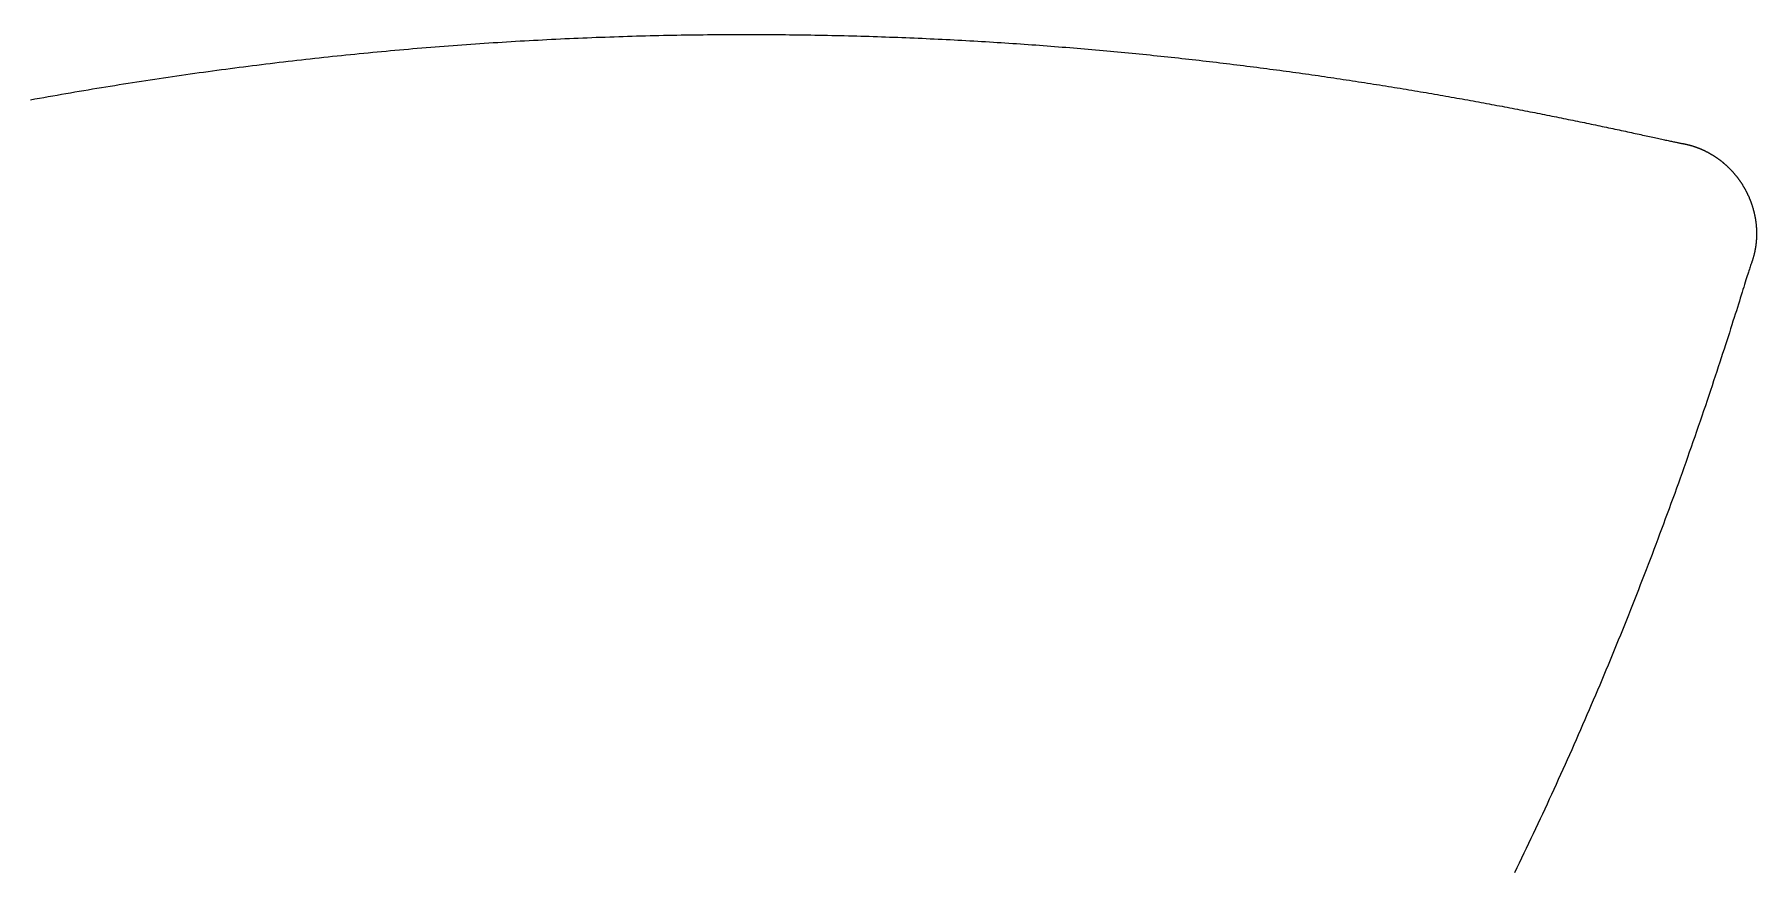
# Model space of a CAD drawing. Extents: x -3 to 136, y 0 to 121.
# Drawn here: x 76.81 to 92.08, y 47.43 to 54.86 of the extents above; entities that cross this region are included whole.
import ezdxf

# ---------------------------------------------------------------- set-up
doc = ezdxf.new("R2010")
doc.units = 0
doc.layers.get('0').update_dxf_attribs({"linetype": 'CONTINUOUS'})

msp = doc.modelspace()

# ---------------------------------------------------------------- linework, layer by layer
for points in [[(76.7757, 54.2791, 0), (76.815, 54.2862, 0), (76.8542, 54.2933, 0), (76.8934, 54.3003, 0), (76.9326, 54.3073, 0), (76.9719, 54.3143, 0), (77.0111, 54.3212, 0), (77.0504, 54.3281, 0), (77.0897, 54.3349, 0), (77.1289, 54.3417, 0), (77.1682, 54.3484, 0), (77.2075, 54.3551, 0), (77.2468, 54.3618, 0), (77.2862, 54.3684, 0), (77.3255, 54.375, 0), (77.3648, 54.3815, 0), (77.4042, 54.388, 0), (77.4435, 54.3944, 0), (77.4829, 54.4008, 0), (77.5223, 54.4072, 0), (77.5616, 54.4135, 0), (77.601, 54.4198, 0), (77.6404, 54.426, 0), (77.6798, 54.4322, 0), (77.7191, 54.4383, 0), (77.7585, 54.4444, 0), (77.7979, 54.4505, 0), (77.8373, 54.4565, 0), (77.8767, 54.4625, 0), (77.916, 54.4684, 0), (77.9554, 54.4743, 0), (77.9948, 54.4801, 0), (78.0342, 54.4859, 0), (78.0736, 54.4916, 0), (78.113, 54.4973, 0), (78.1524, 54.503, 0), (78.1918, 54.5086, 0), (78.2312, 54.5142, 0), (78.2707, 54.5197, 0), (78.3101, 54.5252, 0), (78.3495, 54.5306, 0), (78.3889, 54.536, 0), (78.4283, 54.5413, 0), (78.4677, 54.5466, 0), (78.5072, 54.5519, 0), (78.5466, 54.5571, 0), (78.586, 54.5623, 0), (78.6255, 54.5674, 0), (78.6649, 54.5725, 0), (78.7044, 54.5775, 0), (78.7438, 54.5825, 0), (78.7832, 54.5875, 0), (78.8227, 54.5924, 0), (78.8622, 54.5972, 0), (78.9016, 54.602, 0), (78.9411, 54.6068, 0), (78.9805, 54.6115, 0), (79.02, 54.6162, 0), (79.0595, 54.6209, 0), (79.0989, 54.6255, 0), (79.1384, 54.63, 0), (79.1779, 54.6345, 0), (79.2174, 54.639, 0), (79.2569, 54.6434, 0), (79.2964, 54.6478, 0), (79.3359, 54.6521, 0), (79.3754, 54.6564, 0), (79.4149, 54.6606, 0), (79.4544, 54.6648, 0), (79.4939, 54.6689, 0), (79.5334, 54.6731, 0), (79.5729, 54.6771, 0), (79.6124, 54.6811, 0), (79.6519, 54.6851, 0), (79.6915, 54.689, 0), (79.731, 54.6929, 0), (79.7705, 54.6967, 0), (79.8101, 54.7005, 0), (79.8496, 54.7043, 0), (79.8892, 54.708, 0), (79.9287, 54.7117, 0), (79.9683, 54.7153, 0), (80.0078, 54.7188, 0), (80.0474, 54.7224, 0), (80.087, 54.7258, 0), (80.1265, 54.7293, 0), (80.1661, 54.7327, 0), (80.2057, 54.736, 0), (80.2453, 54.7393, 0), (80.2849, 54.7426, 0), (80.3245, 54.7458, 0), (80.3641, 54.749, 0), (80.4037, 54.7521, 0), (80.4433, 54.7552, 0), (80.4829, 54.7582, 0), (80.5225, 54.7612, 0), (80.5621, 54.7641, 0), (80.6017, 54.767, 0), (80.6414, 54.7699, 0), (80.681, 54.7727, 0), (80.7206, 54.7754, 0), (80.7603, 54.7782, 0), (80.7999, 54.7808, 0), (80.8396, 54.7835, 0), (80.8792, 54.7861, 0), (80.9189, 54.7886, 0), (80.9586, 54.7911, 0), (80.9982, 54.7935, 0), (81.0379, 54.7959, 0), (81.0776, 54.7983, 0), (81.1173, 54.8006, 0), (81.157, 54.8029, 0), (81.1967, 54.8051, 0), (81.2364, 54.8073, 0), (81.2761, 54.8094, 0), (81.3158, 54.8115, 0), (81.3555, 54.8136, 0), (81.3952, 54.8156, 0), (81.4349, 54.8175, 0), (81.4747, 54.8194, 0), (81.5144, 54.8213, 0), (81.5542, 54.8231, 0), (81.5939, 54.8249, 0), (81.6337, 54.8266, 0), (81.6734, 54.8283, 0), (81.7132, 54.8299, 0), (81.7529, 54.8315, 0), (81.7927, 54.8331, 0), (81.8325, 54.8346, 0), (81.8723, 54.836, 0), (81.9121, 54.8374, 0), (81.9519, 54.8388, 0), (81.9917, 54.8401, 0), (82.0315, 54.8414, 0), (82.0713, 54.8426, 0), (82.1111, 54.8438, 0), (82.1509, 54.845, 0), (82.1907, 54.8461, 0), (82.2304, 54.8471, 0), (82.27, 54.8481, 0), (82.3096, 54.8491, 0), (82.3491, 54.85, 0), (82.3886, 54.8508, 0), (82.428, 54.8516, 0), (82.4674, 54.8524, 0), (82.5067, 54.8531, 0), (82.5459, 54.8538, 0), (82.5851, 54.8545, 0), (82.6242, 54.855, 0), (82.6633, 54.8556, 0), (82.7023, 54.8561, 0), (82.7412, 54.8565, 0), (82.7801, 54.857, 0), (82.8189, 54.8573, 0), (82.8577, 54.8576, 0), (82.8964, 54.8579, 0), (82.935, 54.8582, 0), (82.9736, 54.8584, 0), (83.0122, 54.8585, 0), (83.0506, 54.8586, 0), (83.089, 54.8587, 0), (83.1274, 54.8587, 0), (83.1657, 54.8587, 0), (83.2039, 54.8586, 0), (83.2421, 54.8585, 0), (83.2802, 54.8584, 0), (83.3182, 54.8582, 0), (83.3562, 54.858, 0), (83.3941, 54.8577, 0), (83.432, 54.8574, 0), (83.4698, 54.8571, 0), (83.5075, 54.8567, 0), (83.5452, 54.8563, 0), (83.5828, 54.8558, 0), (83.6204, 54.8553, 0), (83.6579, 54.8547, 0), (83.6953, 54.8542, 0), (83.7327, 54.8535, 0), (83.77, 54.8529, 0), (83.8072, 54.8522, 0), (83.8444, 54.8514, 0), (83.8815, 54.8507, 0), (83.9186, 54.8498, 0), (83.9556, 54.849, 0), (83.9925, 54.8481, 0), (84.0294, 54.8472, 0), (84.0662, 54.8462, 0), (84.103, 54.8452, 0), (84.1397, 54.8442, 0), (84.1763, 54.8431, 0), (84.2128, 54.842, 0), (84.2493, 54.8408, 0), (84.2858, 54.8397, 0), (84.3221, 54.8384, 0), (84.3585, 54.8372, 0), (84.3947, 54.8359, 0), (84.4309, 54.8346, 0), (84.467, 54.8332, 0), (84.503, 54.8318, 0), (84.539, 54.8304, 0), (84.575, 54.8289, 0), (84.6108, 54.8274, 0), (84.6466, 54.8259, 0), (84.6823, 54.8243, 0), (84.718, 54.8227, 0), (84.7536, 54.8211, 0), (84.7891, 54.8194, 0), (84.8246, 54.8178, 0), (84.86, 54.816, 0), (84.8954, 54.8143, 0), (84.9306, 54.8125, 0), (84.9659, 54.8106, 0), (85.001, 54.8088, 0), (85.0361, 54.8069, 0), (85.0711, 54.805, 0), (85.1061, 54.803, 0), (85.1409, 54.801, 0), (85.1758, 54.799, 0), (85.2105, 54.797, 0), (85.2452, 54.7949, 0), (85.2798, 54.7928, 0), (85.3144, 54.7907, 0), (85.3489, 54.7885, 0), (85.3833, 54.7863, 0), (85.4176, 54.7841, 0), (85.4519, 54.7818, 0), (85.4861, 54.7795, 0), (85.5203, 54.7772, 0), (85.5544, 54.7749, 0), (85.5884, 54.7725, 0), (85.6224, 54.7701, 0), (85.6562, 54.7677, 0), (85.6901, 54.7653, 0), (85.7238, 54.7628, 0), (85.7575, 54.7603, 0), (85.7911, 54.7577, 0), (85.8247, 54.7552, 0), (85.8581, 54.7526, 0), (85.8915, 54.75, 0), (85.9249, 54.7473, 0), (85.9582, 54.7447, 0), (85.9914, 54.742, 0), (86.0245, 54.7393, 0), (86.0576, 54.7365, 0), (86.0906, 54.7337, 0), (86.1235, 54.7309, 0), (86.1564, 54.7281, 0), (86.1892, 54.7253, 0), (86.2219, 54.7224, 0), (86.2545, 54.7195, 0), (86.2871, 54.7166, 0), (86.3196, 54.7137, 0), (86.3521, 54.7107, 0), (86.3845, 54.7077, 0), (86.4168, 54.7047, 0), (86.449, 54.7017, 0), (86.4812, 54.6986, 0), (86.5133, 54.6955, 0), (86.5453, 54.6924, 0), (86.5773, 54.6893, 0), (86.6092, 54.6862, 0), (86.641, 54.683, 0), (86.6727, 54.6798, 0), (86.7044, 54.6766, 0), (86.736, 54.6734, 0), (86.7675, 54.6701, 0), (86.799, 54.6668, 0), (86.8304, 54.6635, 0), (86.8617, 54.6602, 0), (86.893, 54.6569, 0), (86.9241, 54.6535, 0), (86.9552, 54.6501, 0), (86.9863, 54.6468, 0), (87.0172, 54.6433, 0), (87.0481, 54.6399, 0), (87.079, 54.6364, 0), (87.1097, 54.633, 0), (87.1404, 54.6295, 0), (87.171, 54.626, 0), (87.2015, 54.6224, 0), (87.232, 54.6189, 0), (87.2624, 54.6153, 0), (87.2927, 54.6118, 0), (87.3229, 54.6082, 0), (87.3531, 54.6045, 0), (87.3832, 54.6009, 0), (87.4132, 54.5973, 0), (87.4432, 54.5936, 0), (87.473, 54.5899, 0), (87.5028, 54.5862, 0), (87.5326, 54.5825, 0), (87.5622, 54.5788, 0), (87.5918, 54.575, 0), (87.6213, 54.5713, 0), (87.6507, 54.5675, 0), (87.6801, 54.5637, 0), (87.7094, 54.5599, 0), (87.7386, 54.5561, 0), (87.7677, 54.5522, 0), (87.7968, 54.5484, 0), (87.8258, 54.5445, 0), (87.8547, 54.5406, 0), (87.8835, 54.5368, 0), (87.9123, 54.5328, 0), (87.941, 54.5289, 0), (87.9696, 54.525, 0), (87.9981, 54.5211, 0), (88.0266, 54.5171, 0), (88.055, 54.5131, 0), (88.0833, 54.5092, 0), (88.1115, 54.5052, 0), (88.1397, 54.5012, 0), (88.1678, 54.4971, 0), (88.1958, 54.4931, 0), (88.2237, 54.4891, 0), (88.2516, 54.485, 0), (88.2794, 54.481, 0), (88.3071, 54.4769, 0), (88.3347, 54.4728, 0), (88.3623, 54.4687, 0), (88.3897, 54.4646, 0), (88.4171, 54.4605, 0), (88.4445, 54.4564, 0), (88.4717, 54.4523, 0), (88.4989, 54.4481, 0), (88.526, 54.444, 0), (88.553, 54.4398, 0), (88.5799, 54.4357, 0), (88.6068, 54.4315, 0), (88.6336, 54.4273, 0), (88.6603, 54.4231, 0), (88.6869, 54.4189, 0), (88.7134, 54.4147, 0), (88.7399, 54.4105, 0), (88.7663, 54.4063, 0), (88.7926, 54.4021, 0), (88.8189, 54.3979, 0), (88.845, 54.3936, 0), (88.8711, 54.3894, 0), (88.8971, 54.3851, 0), (88.923, 54.3809, 0), (88.9489, 54.3766, 0), (88.9746, 54.3724, 0), (89.0003, 54.3681, 0), (89.0259, 54.3638, 0), (89.0514, 54.3595, 0), (89.0769, 54.3552, 0), (89.1023, 54.351, 0), (89.1276, 54.3467, 0), (89.1528, 54.3424, 0), (89.1779, 54.3381, 0), (89.2029, 54.3338, 0), (89.2279, 54.3294, 0), (89.2528, 54.3251, 0), (89.2776, 54.3208, 0), (89.3023, 54.3165, 0), (89.327, 54.3122, 0), (89.3516, 54.3079, 0), (89.3761, 54.3035, 0), (89.4005, 54.2992, 0), (89.4248, 54.2949, 0), (89.449, 54.2905, 0), (89.4732, 54.2862, 0), (89.4973, 54.2819, 0), (89.5213, 54.2775, 0), (89.5452, 54.2732, 0), (89.5691, 54.2689, 0), (89.5928, 54.2645, 0), (89.6165, 54.2602, 0), (89.6401, 54.2559, 0), (89.6636, 54.2515, 0), (89.687, 54.2472, 0), (89.7104, 54.2429, 0), (89.7336, 54.2385, 0), (89.7568, 54.2342, 0), (89.7799, 54.2299, 0), (89.803, 54.2255, 0), (89.8259, 54.2212, 0), (89.8488, 54.2169, 0), (89.8715, 54.2126, 0), (89.8942, 54.2082, 0), (89.9168, 54.2039, 0), (89.9393, 54.1996, 0), (89.9618, 54.1953, 0), (89.9841, 54.191, 0), (90.0064, 54.1867, 0), (90.0286, 54.1824, 0), (90.0507, 54.1781, 0), (90.0727, 54.1738, 0), (90.0947, 54.1695, 0), (90.1165, 54.1652, 0), (90.1383, 54.1609, 0), (90.16, 54.1566, 0), (90.1816, 54.1524, 0), (90.2031, 54.1481, 0), (90.2246, 54.1438, 0), (90.2459, 54.1396, 0), (90.2672, 54.1353, 0), (90.2884, 54.1311, 0), (90.3094, 54.1269, 0), (90.3305, 54.1226, 0), (90.3514, 54.1184, 0), (90.3722, 54.1142, 0), (90.393, 54.11, 0), (90.4137, 54.1058, 0), (90.4342, 54.1016, 0), (90.4547, 54.0974, 0), (90.4752, 54.0932, 0), (90.4955, 54.089, 0), (90.5157, 54.0848, 0), (90.5359, 54.0807, 0), (90.556, 54.0765, 0), (90.5759, 54.0724, 0), (90.5958, 54.0683, 0), (90.6156, 54.0641, 0), (90.6354, 54.06, 0), (90.655, 54.0559, 0), (90.6746, 54.0518, 0), (90.694, 54.0478, 0), (90.7134, 54.0437, 0), (90.7327, 54.0396, 0), (90.7519, 54.0356, 0), (90.771, 54.0315, 0), (90.79, 54.0275, 0), (90.809, 54.0235, 0), (90.8278, 54.0195, 0), (90.8466, 54.0155, 0), (90.8653, 54.0115, 0), (90.8838, 54.0075, 0), (90.9022, 54.0036, 0), (90.9203, 53.9997, 0), (90.9382, 53.9959, 0), (90.9559, 53.9921, 0), (90.9734, 53.9883, 0), (90.9906, 53.9846, 0), (91.0075, 53.9809, 0), (91.0243, 53.9773, 0), (91.0408, 53.9738, 0), (91.057, 53.9703, 0), (91.0729, 53.9668, 0), (91.0886, 53.9634, 0), (91.104, 53.96, 0), (91.1192, 53.9568, 0), (91.134, 53.9535, 0), (91.1486, 53.9504, 0), (91.1629, 53.9473, 0), (91.1769, 53.9442, 0), (91.1905, 53.9413, 0), (91.2039, 53.9383, 0), (91.2169, 53.9355, 0), (91.2296, 53.9327, 0), (91.242, 53.9301, 0), (91.2541, 53.9274, 0), (91.2658, 53.9249, 0), (91.2772, 53.9224, 0), (91.2882, 53.92, 0), (91.2989, 53.9177, 0), (91.3092, 53.9155, 0), (91.3192, 53.9133, 0), (91.3288, 53.9113, 0), (91.338, 53.9093, 0), (91.3468, 53.9074, 0), (91.3553, 53.9056, 0), (91.3633, 53.9039, 0), (91.371, 53.9023, 0), (91.3782, 53.9008, 0), (91.3851, 53.8993, 0), (91.3915, 53.898, 0), (91.3976, 53.8968, 0), (91.4032, 53.8957, 0), (91.4083, 53.8946, 0), (91.4131, 53.8937, 0), (91.4174, 53.8929, 0), (91.4212, 53.8922, 0), (91.4246, 53.8915, 0)], [(91.4246, 53.8915, 0), (91.4282, 53.8909, 0), (91.4318, 53.8903, 0), (91.4353, 53.8896, 0), (91.4389, 53.8889, 0), (91.4425, 53.8882, 0), (91.446, 53.8875, 0), (91.4496, 53.8867, 0), (91.4531, 53.886, 0), (91.4567, 53.8852, 0), (91.4602, 53.8844, 0), (91.4638, 53.8836, 0), (91.4673, 53.8828, 0), (91.4708, 53.8819, 0), (91.4743, 53.8811, 0), (91.4779, 53.8802, 0), (91.4814, 53.8793, 0), (91.4849, 53.8784, 0), (91.4884, 53.8775, 0), (91.4919, 53.8765, 0), (91.4954, 53.8755, 0), (91.4989, 53.8746, 0), (91.5024, 53.8736, 0), (91.5059, 53.8726, 0), (91.5094, 53.8715, 0), (91.5128, 53.8705, 0), (91.5163, 53.8694, 0), (91.5198, 53.8683, 0), (91.5232, 53.8672, 0), (91.5267, 53.8661, 0), (91.5301, 53.865, 0), (91.5336, 53.8638, 0), (91.537, 53.8627, 0), (91.5404, 53.8615, 0), (91.5439, 53.8603, 0), (91.5473, 53.8591, 0), (91.5507, 53.8579, 0), (91.5541, 53.8566, 0), (91.5575, 53.8553, 0), (91.5609, 53.8541, 0), (91.5643, 53.8528, 0), (91.5677, 53.8515, 0), (91.5711, 53.8501, 0), (91.5744, 53.8488, 0), (91.5778, 53.8474, 0), (91.5812, 53.8461, 0), (91.5845, 53.8447, 0), (91.5879, 53.8433, 0), (91.5912, 53.8418, 0), (91.5945, 53.8404, 0), (91.5979, 53.8389, 0), (91.6012, 53.8375, 0), (91.6045, 53.836, 0), (91.6078, 53.8345, 0), (91.6111, 53.833, 0), (91.6144, 53.8314, 0), (91.6177, 53.8299, 0), (91.621, 53.8283, 0), (91.6243, 53.8268, 0), (91.6275, 53.8252, 0), (91.6308, 53.8236, 0), (91.6341, 53.8219, 0), (91.6373, 53.8203, 0), (91.6405, 53.8186, 0), (91.6438, 53.817, 0), (91.647, 53.8153, 0), (91.6502, 53.8136, 0), (91.6534, 53.8119, 0), (91.6566, 53.8101, 0), (91.6598, 53.8084, 0), (91.663, 53.8066, 0), (91.6662, 53.8049, 0), (91.6693, 53.8031, 0), (91.6725, 53.8013, 0), (91.6756, 53.7995, 0), (91.6788, 53.7976, 0), (91.6819, 53.7958, 0), (91.685, 53.7939, 0), (91.6881, 53.7921, 0), (91.6912, 53.7902, 0), (91.6943, 53.7883, 0), (91.6974, 53.7864, 0), (91.7005, 53.7844, 0), (91.7036, 53.7825, 0), (91.7066, 53.7805, 0), (91.7097, 53.7786, 0), (91.7127, 53.7766, 0), (91.7158, 53.7746, 0), (91.7188, 53.7726, 0), (91.7218, 53.7705, 0), (91.7248, 53.7685, 0), (91.7278, 53.7665, 0), (91.7308, 53.7644, 0), (91.7338, 53.7623, 0), (91.7367, 53.7602, 0), (91.7397, 53.7581, 0), (91.7426, 53.756, 0), (91.7456, 53.7539, 0), (91.7485, 53.7517, 0), (91.7514, 53.7496, 0), (91.7543, 53.7474, 0), (91.7572, 53.7452, 0), (91.7601, 53.743, 0), (91.763, 53.7408, 0), (91.7659, 53.7386, 0), (91.7687, 53.7363, 0), (91.7716, 53.7341, 0), (91.7744, 53.7318, 0), (91.7773, 53.7295, 0), (91.7801, 53.7272, 0), (91.7829, 53.7249, 0), (91.7857, 53.7226, 0), (91.7885, 53.7203, 0), (91.7913, 53.718, 0), (91.7941, 53.7156, 0), (91.7968, 53.7132, 0), (91.7996, 53.7109, 0), (91.8023, 53.7085, 0), (91.805, 53.7061, 0), (91.8078, 53.7037, 0), (91.8105, 53.7012, 0), (91.8132, 53.6988, 0), (91.8158, 53.6963, 0), (91.8185, 53.6939, 0), (91.8212, 53.6914, 0), (91.8238, 53.6889, 0), (91.8265, 53.6864, 0), (91.8291, 53.6839, 0), (91.8317, 53.6814, 0), (91.8344, 53.6788, 0), (91.837, 53.6763, 0), (91.8395, 53.6737, 0), (91.8421, 53.6712, 0), (91.8447, 53.6686, 0), (91.8472, 53.666, 0), (91.8498, 53.6634, 0), (91.8523, 53.6608, 0), (91.8548, 53.6582, 0), (91.8573, 53.6555, 0), (91.8598, 53.6529, 0), (91.8623, 53.6502, 0), (91.8648, 53.6476, 0), (91.8672, 53.6449, 0), (91.8697, 53.6422, 0), (91.8721, 53.6395, 0), (91.8745, 53.6368, 0), (91.8769, 53.6341, 0), (91.8793, 53.6313, 0), (91.8817, 53.6286, 0), (91.8841, 53.6258, 0), (91.8864, 53.6231, 0), (91.8888, 53.6203, 0), (91.8911, 53.6175, 0), (91.8934, 53.6147, 0), (91.8957, 53.6119, 0), (91.898, 53.6091, 0), (91.9003, 53.6063, 0), (91.9026, 53.6035, 0), (91.9049, 53.6006, 0), (91.9071, 53.5978, 0), (91.9093, 53.5949, 0), (91.9116, 53.5921, 0), (91.9138, 53.5892, 0), (91.916, 53.5863, 0), (91.9182, 53.5834, 0), (91.9203, 53.5805, 0), (91.9225, 53.5776, 0), (91.9246, 53.5746, 0), (91.9268, 53.5717, 0), (91.9289, 53.5688, 0), (91.931, 53.5658, 0), (91.9331, 53.5628, 0), (91.9352, 53.5599, 0), (91.9372, 53.5569, 0), (91.9393, 53.5539, 0), (91.9413, 53.5509, 0), (91.9434, 53.5479, 0), (91.9454, 53.5449, 0), (91.9474, 53.5418, 0), (91.9494, 53.5388, 0), (91.9513, 53.5358, 0), (91.9533, 53.5327, 0), (91.9553, 53.5297, 0), (91.9572, 53.5266, 0), (91.9591, 53.5235, 0), (91.961, 53.5204, 0), (91.9629, 53.5173, 0), (91.9648, 53.5142, 0), (91.9667, 53.5111, 0), (91.9685, 53.508, 0), (91.9704, 53.5049, 0), (91.9722, 53.5017, 0), (91.974, 53.4986, 0), (91.9758, 53.4954, 0), (91.9776, 53.4923, 0), (91.9794, 53.4891, 0), (91.9811, 53.4859, 0), (91.9829, 53.4827, 0), (91.9846, 53.4795, 0), (91.9863, 53.4763, 0), (91.988, 53.4731, 0), (91.9897, 53.4699, 0), (91.9914, 53.4667, 0), (91.9931, 53.4634, 0), (91.9947, 53.4602, 0), (91.9964, 53.457, 0), (91.998, 53.4537, 0), (91.9996, 53.4504, 0), (92.0012, 53.4472, 0), (92.0028, 53.4439, 0), (92.0043, 53.4406, 0), (92.0059, 53.4373, 0), (92.0074, 53.434, 0), (92.0089, 53.4307, 0), (92.0104, 53.4274, 0), (92.0119, 53.4241, 0), (92.0134, 53.4208, 0), (92.0149, 53.4174, 0), (92.0163, 53.4141, 0), (92.0177, 53.4107, 0), (92.0192, 53.4074, 0), (92.0206, 53.404, 0), (92.022, 53.4007, 0), (92.0233, 53.3973, 0), (92.0247, 53.3939, 0), (92.026, 53.3906, 0), (92.0274, 53.3872, 0), (92.0287, 53.3838, 0), (92.03, 53.3804, 0), (92.0313, 53.377, 0), (92.0325, 53.3736, 0), (92.0338, 53.3702, 0), (92.035, 53.3668, 0), (92.0362, 53.3633, 0), (92.0375, 53.3599, 0), (92.0386, 53.3565, 0), (92.0398, 53.353, 0), (92.041, 53.3496, 0), (92.0421, 53.3461, 0), (92.0433, 53.3427, 0), (92.0444, 53.3392, 0), (92.0455, 53.3358, 0), (92.0466, 53.3323, 0), (92.0476, 53.3289, 0), (92.0487, 53.3254, 0), (92.0497, 53.3219, 0), (92.0508, 53.3184, 0), (92.0518, 53.3149, 0), (92.0528, 53.3114, 0), (92.0537, 53.3079, 0), (92.0547, 53.3044, 0), (92.0557, 53.3009, 0), (92.0566, 53.2974, 0), (92.0575, 53.2939, 0), (92.0584, 53.2904, 0), (92.0593, 53.2869, 0), (92.0602, 53.2834, 0), (92.061, 53.2798, 0), (92.0618, 53.2763, 0), (92.0627, 53.2728, 0), (92.0635, 53.2692, 0), (92.0643, 53.2657, 0), (92.065, 53.2622, 0), (92.0658, 53.2586, 0), (92.0665, 53.2551, 0), (92.0673, 53.2515, 0), (92.068, 53.248, 0), (92.0687, 53.2444, 0), (92.0694, 53.2408, 0), (92.07, 53.2373, 0), (92.0707, 53.2337, 0), (92.0713, 53.2301, 0), (92.0719, 53.2266, 0), (92.0725, 53.223, 0), (92.0731, 53.2194, 0), (92.0737, 53.2158, 0), (92.0742, 53.2122, 0), (92.0748, 53.2086, 0), (92.0753, 53.205, 0), (92.0758, 53.2015, 0), (92.0763, 53.1979, 0), (92.0767, 53.1943, 0), (92.0772, 53.1907, 0), (92.0776, 53.1871, 0), (92.0781, 53.1835, 0), (92.0785, 53.1798, 0), (92.0789, 53.1762, 0), (92.0792, 53.1726, 0), (92.0796, 53.169, 0), (92.0799, 53.1654, 0), (92.0803, 53.1618, 0), (92.0806, 53.1582, 0), (92.0809, 53.1545, 0), (92.0811, 53.1509, 0), (92.0814, 53.1473, 0), (92.0817, 53.1437, 0), (92.0819, 53.14, 0), (92.0821, 53.1364, 0), (92.0823, 53.1328, 0), (92.0825, 53.1292, 0), (92.0826, 53.1255, 0), (92.0828, 53.1219, 0), (92.0829, 53.1183, 0), (92.083, 53.1146, 0), (92.0831, 53.111, 0), (92.0832, 53.1073, 0), (92.0832, 53.1037, 0), (92.0833, 53.1001, 0), (92.0833, 53.0964, 0), (92.0833, 53.0928, 0), (92.0833, 53.0892, 0), (92.0833, 53.0855, 0), (92.0833, 53.0819, 0), (92.0832, 53.0783, 0), (92.0831, 53.0746, 0), (92.0831, 53.071, 0), (92.083, 53.0674, 0), (92.0828, 53.0638, 0), (92.0827, 53.0601, 0), (92.0825, 53.0565, 0), (92.0824, 53.0529, 0), (92.0822, 53.0493, 0), (92.082, 53.0456, 0), (92.0818, 53.042, 0), (92.0815, 53.0384, 0), (92.0813, 53.0348, 0), (92.081, 53.0312, 0), (92.0807, 53.0275, 0), (92.0804, 53.0239, 0), (92.0801, 53.0203, 0), (92.0797, 53.0167, 0), (92.0794, 53.0131, 0), (92.079, 53.0095, 0), (92.0786, 53.0059, 0), (92.0782, 53.0023, 0), (92.0778, 52.9987, 0), (92.0774, 52.9951, 0), (92.0769, 52.9915, 0), (92.0764, 52.9879, 0), (92.0759, 52.9843, 0), (92.0754, 52.9807, 0), (92.0749, 52.9771, 0), (92.0744, 52.9736, 0), (92.0738, 52.97, 0), (92.0732, 52.9664, 0), (92.0726, 52.9628, 0), (92.072, 52.9593, 0), (92.0714, 52.9557, 0), (92.0708, 52.9521, 0), (92.0701, 52.9486, 0), (92.0694, 52.945, 0), (92.0687, 52.9415, 0), (92.068, 52.9379, 0), (92.0673, 52.9344, 0), (92.0666, 52.9308, 0), (92.0658, 52.9273, 0), (92.065, 52.9237, 0), (92.0642, 52.9202, 0), (92.0634, 52.9167, 0), (92.0626, 52.9131, 0), (92.0617, 52.9096, 0), (92.0609, 52.9061, 0), (92.06, 52.9026, 0), (92.0591, 52.8991, 0), (92.0582, 52.8956, 0), (92.0572, 52.8921, 0), (92.0563, 52.8886, 0), (92.0553, 52.8851, 0), (92.0544, 52.8816, 0), (92.0534, 52.8781, 0), (92.0523, 52.8746, 0), (92.0513, 52.8712, 0), (92.0503, 52.8677, 0), (92.0492, 52.8642, 0), (92.0481, 52.8608, 0), (92.047, 52.8573, 0), (92.0459, 52.8539, 0), (92.0447, 52.8504, 0), (92.0436, 52.847, 0), (92.0424, 52.8435, 0), (92.0412, 52.8401, 0), (92.04, 52.8367, 0), (92.0388, 52.8333, 0), (92.0376, 52.8299, 0)], [(92.0376, 52.8299, 0), (92.0355, 52.824, 0), (92.0331, 52.817, 0), (92.0303, 52.8087, 0), (92.0271, 52.7991, 0), (92.0236, 52.7884, 0), (92.0198, 52.7765, 0), (92.0156, 52.7634, 0), (92.0111, 52.7491, 0), (92.0062, 52.7337, 0), (92.001, 52.7172, 0), (91.9954, 52.6996, 0), (91.9896, 52.6809, 0), (91.9834, 52.6612, 0), (91.9768, 52.6404, 0), (91.97, 52.6185, 0), (91.9628, 52.5957, 0), (91.9553, 52.5718, 0), (91.9475, 52.547, 0), (91.9394, 52.5211, 0), (91.931, 52.4944, 0), (91.9223, 52.4667, 0), (91.9133, 52.4381, 0), (91.904, 52.4086, 0), (91.8943, 52.3782, 0), (91.8844, 52.3469, 0), (91.8742, 52.3148, 0), (91.8638, 52.2819, 0), (91.853, 52.2481, 0), (91.8419, 52.2136, 0), (91.8306, 52.1782, 0), (91.819, 52.1421, 0), (91.8071, 52.1053, 0), (91.795, 52.0677, 0), (91.7825, 52.0294, 0), (91.7699, 51.9905, 0), (91.7569, 51.9508, 0), (91.7437, 51.9105, 0), (91.7303, 51.8695, 0), (91.7165, 51.8279, 0), (91.7026, 51.7857, 0), (91.6884, 51.7429, 0), (91.6739, 51.6995, 0), (91.6592, 51.6556, 0), (91.6443, 51.6111, 0), (91.6291, 51.5661, 0), (91.6137, 51.5206, 0), (91.5981, 51.4746, 0), (91.5824, 51.4284, 0), (91.5666, 51.3823, 0), (91.5507, 51.3363, 0), (91.5349, 51.2904, 0), (91.5189, 51.2444, 0), (91.503, 51.1986, 0), (91.487, 51.1528, 0), (91.4709, 51.107, 0), (91.4548, 51.0613, 0), (91.4386, 51.0156, 0), (91.4224, 50.97, 0), (91.4061, 50.9245, 0), (91.3898, 50.8789, 0), (91.3735, 50.8335, 0), (91.3571, 50.7881, 0), (91.3406, 50.7427, 0), (91.3241, 50.6973, 0), (91.3075, 50.6521, 0), (91.2909, 50.6068, 0), (91.2742, 50.5616, 0), (91.2575, 50.5164, 0), (91.2407, 50.4713, 0), (91.2239, 50.4262, 0), (91.207, 50.3812, 0), (91.19, 50.3362, 0), (91.173, 50.2912, 0), (91.156, 50.2463, 0), (91.1389, 50.2014, 0), (91.1217, 50.1565, 0), (91.1045, 50.1117, 0), (91.0872, 50.0669, 0), (91.0699, 50.0221, 0), (91.0525, 49.9774, 0), (91.035, 49.9327, 0), (91.0175, 49.888, 0), (90.9999, 49.8434, 0), (90.9823, 49.7988, 0), (90.9646, 49.7542, 0), (90.9469, 49.7097, 0), (90.9291, 49.6651, 0), (90.9112, 49.6207, 0), (90.8933, 49.5762, 0), (90.8753, 49.5317, 0), (90.8572, 49.4873, 0), (90.8391, 49.4429, 0), (90.8209, 49.3985, 0), (90.8027, 49.3542, 0), (90.7844, 49.3099, 0), (90.766, 49.2655, 0), (90.7476, 49.2213, 0), (90.7291, 49.177, 0), (90.7105, 49.1327, 0), (90.6919, 49.0885, 0), (90.6732, 49.0443, 0), (90.6544, 49.0001, 0), (90.6356, 48.9559, 0), (90.6167, 48.9117, 0), (90.5978, 48.8675, 0), (90.5787, 48.8234, 0), (90.5596, 48.7792, 0), (90.5405, 48.7351, 0), (90.5212, 48.691, 0), (90.5019, 48.6469, 0), (90.4826, 48.6028, 0), (90.4631, 48.5587, 0), (90.4436, 48.5146, 0), (90.424, 48.4706, 0), (90.4044, 48.4265, 0), (90.3847, 48.3825, 0), (90.3649, 48.3385, 0), (90.3451, 48.2945, 0), (90.3252, 48.2506, 0), (90.3052, 48.2067, 0), (90.2852, 48.1628, 0), (90.2652, 48.119, 0), (90.2451, 48.0753, 0), (90.2249, 48.0315, 0), (90.2047, 47.9878, 0), (90.1844, 47.9442, 0), (90.164, 47.9006, 0), (90.1436, 47.857, 0), (90.1231, 47.8134, 0), (90.1026, 47.7699, 0), (90.082, 47.7265, 0), (90.0614, 47.683, 0), (90.0407, 47.6396, 0), (90.02, 47.5963, 0), (89.9992, 47.553, 0), (89.9783, 47.5097, 0), (89.9574, 47.4665, 0), (89.9364, 47.4232, 0)]]:
    msp.add_polyline3d(points)

doc.saveas('drawing.dxf')
